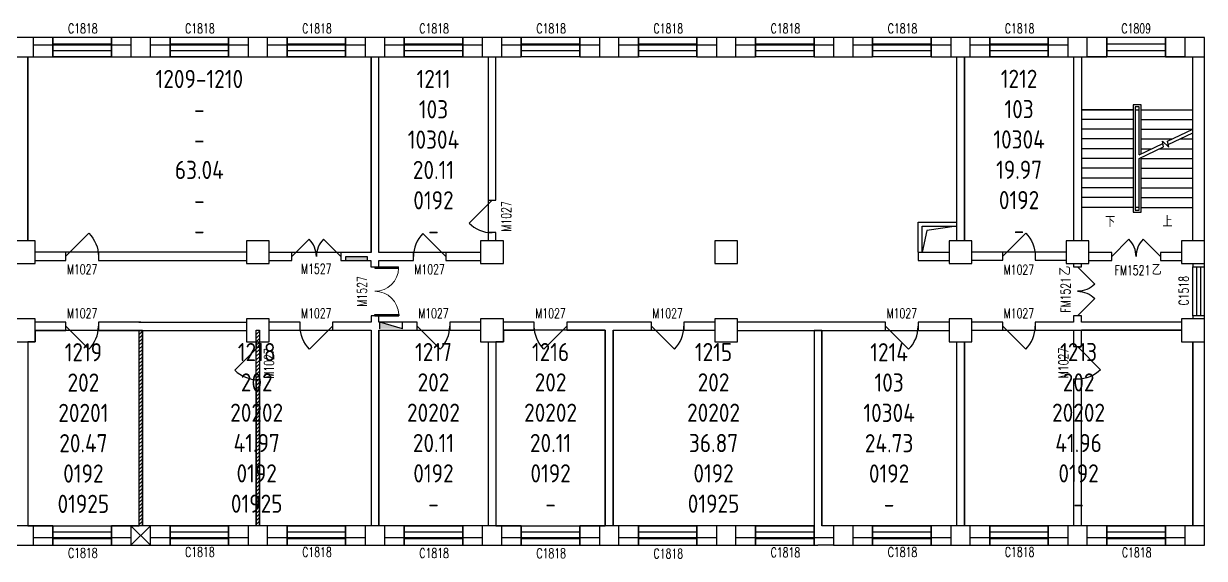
# Model space of a CAD drawing. Extents: x 246802 to 341426, y 146840 to 163288.
# Drawn here: x 305126 to 341426, y 146860 to 163288 of the extents above; entities that cross this region are included whole.
import ezdxf

# ---------------------------------------------------------------- set-up
doc = ezdxf.new("R2010")
doc.units = 0
doc.header["$LTSCALE"] = 1000
doc.header["$MEASUREMENT"] = 0
for name, color, linetype in [('body', 30, 'Continuous'), ('GROS', 6, 'Continuous'), ('RM$', 5, 'Continuous'), ('RM$TXT', 5, 'Continuous')]:
    doc.layers.add(name, color=color, linetype=linetype)
doc.styles.add('_TCH_DIM', font='SIMPLEX', dxfattribs={"bigfont": 'GBCBIG'})
doc.styles.add('_TCH_WINDOW', font='SIMPLEX', dxfattribs={"bigfont": 'GBCBIG'})
doc.styles.get("Standard").update_dxf_attribs({"font": 'gbenor.shx', "bigfont": 'gbcbig.shx'})

# ---------------------------------------------------------------- blocks, each defined once
blk = doc.blocks.new('_FZHK')
blk.add_lwpolyline([(-0.5, -0.5), (0.5, -0.5), (0.5, 0.5), (-0.5, 0.5)], close=True)
blk = doc.blocks.new('$DorLib2D$00000114')
at = {"color": 0}
blk.add_line((0.5, 0), (-0.207, 0.707), dxfattribs=at)
blk.add_arc((0.5, 0), 1, 135, 180, dxfattribs=at)
blk = doc.blocks.new('$WINLIB2D$00000001')
at = {"color": 0}
for points in [[(-0.5, 0.5), (-0.5, -0.5)], [(-0.5, 0.5), (0.5, 0.5)], [(0.5, -0.5), (0.5, 0.5)], [(0.5, 0.167), (-0.5, 0.167)], [(0.5, -0.167), (-0.5, -0.167)], [(-0.5, -0.5), (0.5, -0.5)]]:
    blk.add_lwpolyline(points, dxfattribs=at)
blk = doc.blocks.new('$DorLib2D$00000116')
at = {"color": 0}
for p, q in [((-0.5, 0), (-0.146, 0.354)), ((0.5, 0), (0.146, 0.354))]:
    blk.add_line(p, q, dxfattribs=at)
for centre, start, end in [((-0.5, 0), 0, 45), ((0.5, 0), 135, 180)]:
    blk.add_arc(centre, 0.5, start, end, dxfattribs=at)
blk = doc.blocks.new('$DorLib2D$00000002')
for p, q in [((-0.5, 0), (-0.5, 0.4875)), ((-0.475, 0.4875), (-0.5, 0.4875)), ((-0.475, 0), (-0.475, 0.4875)), ((0.475, 0), (0.475, 0.4875)), ((0.475, 0.4875), (0.5, 0.4875)), ((0.5, 0), (0.5, 0.4875)), ((-0.5, 0), (-0.475, 0)), ((0.5, 0), (0.475, 0))]:
    blk.add_line(p, q)
at = {"lineweight": 13}
for centre, start, end in [((-0.4875, 0), 0, 88.53072), ((0.4875, 0), 91.46928, 180)]:
    blk.add_arc(centre, 0.4875, start, end, dxfattribs=at)

msp = doc.modelspace()

# ---------------------------------------------------------------- hatches: boundary and pattern name
at = {"layer": 'body'}
for points in [[(315686, 156134), (315036, 156134), (315036, 156014), (315686, 156014)], [(316776, 153914), (316076, 153914), (316076, 154114)]]:
    msp.add_hatch(color=30, dxfattribs=at).paths.add_polyline_path(points)
h = msp.add_hatch(dxfattribs=at)
h.set_pattern_fill('ANSI31', color=30, scale=50)
h.set_pattern_definition([(45, (-506135.416, 220005.8), (-56.126601, 56.126601), [])])
h.paths.add_polyline_path([(308676, 147864), (308776, 147864), (308776, 153874), (308676, 153874)])
h = msp.add_hatch(dxfattribs=at)
h.set_pattern_fill('ANSI31', color=30, scale=50)
h.set_pattern_definition([(45, (-502535.416, 220005.8), (-56.126601, 56.126601), [])])
h.paths.add_polyline_path([(312276, 147864), (312376, 147864), (312376, 153874), (312276, 153874)])

# ---------------------------------------------------------------- linework, layer by layer
at = {"layer": 'body', "color": 30}
for p, q in [((306026, 162864), (305426, 162864)), ((306026, 162264), (306026, 162864)), ((308426, 162864), (307826, 162864)), ((307826, 162864), (307826, 162264)), ((309626, 162864), (309026, 162864)), ((309626, 162264), (309626, 162864)), ((312026, 162864), (311426, 162864)), ((311426, 162864), (311426, 162264)), ((313226, 162864), (312626, 162864)), ((313226, 162264), (313226, 162864)), ((315626, 162864), (315026, 162864)), ((315026, 162864), (315026, 162264)), ((316826, 162864), (316226, 162864)), ((316826, 162264), (316826, 162864)), ((319226, 162864), (318626, 162864)), ((318626, 162864), (318626, 162264)), ((320426, 162864), (319826, 162864)), ((320426, 162264), (320426, 162864)), ((322826, 162864), (322226, 162864)), ((322226, 162864), (322226, 162264)), ((324026, 162864), (323426, 162864)), ((324026, 162264), (324026, 162864)), ((326426, 162864), (325826, 162864)), ((325826, 162864), (325826, 162264)), ((327626, 162864), (327026, 162864)), ((327626, 162264), (327626, 162864)), ((330026, 162864), (329426, 162864)), ((329426, 162864), (329426, 162264)), ((331226, 162864), (330626, 162864)), ((331226, 162264), (331226, 162864)), ((333626, 162864), (333026, 162864)), ((333026, 162864), (333026, 162264)), ((334826, 162864), (334226, 162864)), ((334826, 162264), (334826, 162864)), ((337226, 162864), (336626, 162864)), ((336626, 162864), (336626, 162264)), ((338426, 162864), (337826, 162864)), ((338426, 162264), (338426, 162864)), ((340826, 162864), (340226, 162864)), ((340226, 162864), (340226, 162264)), ((305251, 162264), (305251, 156614)), ((305426, 162264), (306026, 162264)), ((307826, 162264), (308426, 162264)), ((309026, 162264), (309626, 162264)), ((311426, 162264), (312026, 162264)), ((312626, 162264), (313226, 162264)), ((315026, 162264), (315626, 162264)), ((315806, 156254), (315806, 162264)), ((316046, 156254), (316046, 162264)), ((316226, 162264), (316826, 162264)), ((318626, 162264), (319226, 162264)), ((319406, 162264), (319406, 157867)), ((319646, 157867), (319646, 162264)), ((319826, 162264), (320426, 162264)), ((322226, 162264), (322826, 162264)), ((323426, 162264), (324026, 162264)), ((325826, 162264), (326426, 162264)), ((327026, 162264), (327626, 162264)), ((329426, 162264), (330026, 162264)), ((330626, 162264), (331226, 162264)), ((333026, 162264), (333626, 162264)), ((333801, 162264), (333801, 157184)), ((334051, 162264), (334051, 157184)), ((334226, 162264), (334826, 162264)), ((336626, 162264), (337226, 162264)), ((337406, 162264), (337406, 156614)), ((337646, 162264), (337646, 156614)), ((337648, 162264), (337648, 160644)), ((337826, 162264), (338426, 162264)), ((340826, 162264), (337826, 162264)), ((340226, 162264), (340826, 162264)), ((341066, 156614), (341066, 162264)), ((341068, 160644), (341068, 162264)), ((341426, 156614), (341426, 162264)), ((337648, 160644), (337648, 157644)), ((339238, 160644), (337648, 160644)), ((337648, 160644), (339238, 160644)), ((339478, 160794), (339238, 160794)), ((339238, 160794), (339238, 157494)), ((339418, 160734), (339298, 160734)), ((339298, 160734), (339298, 157554)), ((339298, 160644), (339298, 157644)), ((339298, 160644), (339418, 160644)), ((339418, 159256), (339418, 160734)), ((339418, 159256), (339418, 160644)), ((339478, 159284), (339478, 160794)), ((339478, 160644), (341068, 160644)), ((339478, 160644), (341068, 160644)), ((341068, 160043), (341068, 160644)), ((339238, 160344), (337648, 160344)), ((339478, 160344), (341068, 160344)), ((339238, 160044), (337648, 160044)), ((339238, 159744), (337648, 159744)), ((339478, 160044), (341068, 160044)), ((339478, 159744), (340441, 159744)), ((340296, 159675), (341068, 160043)), ((340315, 159573), (341068, 159932)), ((340673, 159744), (341068, 159744)), ((341068, 157644), (341068, 159932)), ((339238, 159444), (337648, 159444)), ((339418, 159256), (340152, 159606)), ((339418, 159145), (340171, 159505)), ((339478, 159444), (339812, 159444)), ((340045, 159444), (341068, 159444)), ((340171, 159505), (340139, 159680)), ((340139, 159680), (340331, 159491)), ((340331, 159491), (340296, 159675)), ((339238, 159144), (337648, 159144)), ((339418, 157644), (339418, 159145)), ((339418, 157554), (339418, 159145)), ((339478, 157494), (339478, 159174)), ((339478, 159144), (341068, 159144)), ((339238, 158844), (337648, 158844)), ((339478, 158844), (341068, 158844)), ((339238, 158544), (337648, 158544)), ((339478, 158544), (341068, 158544)), ((339238, 158244), (337648, 158244)), ((339238, 157944), (337648, 157944)), ((339478, 158244), (341068, 158244)), ((339478, 157944), (341068, 157944)), ((319406, 157867), (319646, 157867)), ((339238, 157644), (337648, 157644)), ((339418, 157644), (339298, 157644)), ((339298, 157554), (339418, 157554)), ((339478, 157644), (341068, 157644)), ((332626, 156264), (332626, 157184)), ((332626, 157184), (333801, 157184)), ((333801, 157184), (333801, 156614)), ((334051, 157184), (334051, 156614)), ((339238, 157494), (339478, 157494)), ((319646, 156867), (319406, 156867)), ((319406, 156867), (319406, 156614)), ((319646, 156614), (319646, 156867)), ((332746, 156264), (332746, 157064)), ((332746, 157064), (333801, 157064)), ((306426, 156264), (305476, 156264)), ((306426, 156014), (306426, 156264)), ((311976, 156264), (307426, 156264)), ((307426, 156264), (307426, 156014)), ((313376, 156254), (312676, 156254)), ((313376, 156014), (313376, 156254)), ((315806, 156254), (314876, 156254)), ((314876, 156254), (314876, 156014)), ((317110, 156254), (316046, 156254)), ((317110, 156014), (317110, 156254)), ((319176, 156254), (318110, 156254)), ((318110, 156254), (318110, 156014)), ((332626, 156264), (332746, 156264)), ((332626, 156264), (333576, 156264)), ((332626, 156264), (332626, 156014)), ((335226, 156264), (334276, 156264)), ((335226, 156024), (335226, 156264)), ((337176, 156264), (336226, 156264)), ((336226, 156264), (336226, 156024)), ((338576, 156254), (337876, 156254)), ((338576, 156014), (338576, 156254)), ((340726, 156254), (340076, 156254)), ((340076, 156254), (340076, 156014)), ((305476, 156014), (306426, 156014)), ((307426, 156014), (311976, 156014)), ((312676, 156014), (313376, 156014)), ((314876, 156014), (315804, 156014)), ((315804, 156014), (315804, 155814)), ((315804, 155814), (316044, 155814)), ((316044, 156014), (317110, 156014)), ((316044, 155814), (316044, 156014)), ((318110, 156014), (319176, 156014)), ((332626, 156014), (333576, 156014)), ((334276, 156024), (335226, 156024)), ((336226, 156024), (337176, 156024)), ((337406, 155914), (337406, 155814)), ((337406, 155814), (337646, 155814)), ((337646, 155814), (337646, 155914)), ((337876, 156014), (338576, 156014)), ((340076, 156014), (340726, 156014)), ((341066, 155914), (341066, 155814)), ((341066, 155814), (341426, 155814)), ((341426, 155814), (341426, 155914)), ((316046, 154314), (315806, 154314)), ((315806, 154314), (315806, 154114)), ((316046, 154114), (316046, 154314)), ((337646, 154314), (337406, 154314)), ((337406, 154314), (337406, 154114)), ((337646, 154114), (337646, 154314)), ((341426, 154314), (341066, 154314)), ((341066, 154314), (341066, 154214)), ((341426, 154214), (341426, 154314)), ((306426, 154114), (305476, 154114)), ((306426, 153864), (306426, 154114)), ((308726, 154114), (307426, 154114)), ((307426, 154114), (307426, 153864)), ((308666, 154114), (308666, 154114)), ((308666, 154114), (308786, 154114)), ((308726, 154114), (311976, 154114)), ((308786, 154114), (308786, 154114)), ((313626, 154114), (312676, 154114)), ((313626, 153874), (313626, 154114)), ((315806, 154114), (314626, 154114)), ((314626, 154114), (314626, 153874)), ((317226, 154114), (316046, 154114)), ((316076, 153914), (316076, 154114)), ((316776, 153914), (316076, 154114)), ((316776, 153914), (316776, 154114)), ((317226, 153874), (317226, 154114)), ((319176, 154114), (318226, 154114)), ((318226, 154114), (318226, 153874)), ((320826, 154114), (319876, 154114)), ((320826, 153874), (320826, 154114)), ((323126, 154114), (321826, 154114)), ((321826, 154114), (321826, 153874)), ((324426, 154114), (323126, 154114)), ((324426, 153874), (324426, 154114)), ((326376, 154114), (325426, 154114)), ((325426, 154114), (325426, 153874)), ((331626, 154114), (327076, 154114)), ((331626, 153864), (331626, 154114)), ((333576, 154114), (332626, 154114)), ((332626, 154114), (332626, 153864)), ((335226, 154114), (334276, 154114)), ((335226, 153874), (335226, 154114)), ((337406, 154114), (336226, 154114)), ((336226, 154114), (336226, 153874)), ((340726, 154114), (337646, 154114)), ((305476, 153864), (306426, 153864)), ((307426, 153864), (308726, 153864)), ((308676, 147864), (308676, 153874)), ((308676, 153874), (308776, 153874)), ((308726, 153864), (311976, 153864)), ((308776, 147864), (308776, 153874)), ((312676, 153874), (313626, 153874)), ((314626, 153874), (315806, 153874)), ((315806, 153874), (315806, 147864)), ((316046, 153874), (317226, 153874)), ((316046, 153874), (316046, 147864)), ((318226, 153874), (319176, 153874)), ((319876, 153874), (320826, 153874)), ((321826, 153874), (323006, 153874)), ((323006, 153874), (323006, 147864)), ((323246, 153874), (324426, 153874)), ((323246, 153874), (323246, 147864)), ((325426, 153874), (326376, 153874)), ((327076, 153864), (331626, 153864)), ((329426, 153864), (329426, 147864)), ((329666, 153864), (329426, 153864)), ((329666, 153864), (329666, 147864)), ((332626, 153864), (333576, 153864)), ((334276, 153874), (335226, 153874)), ((336226, 153874), (337406, 153874)), ((337406, 153874), (337406, 153364)), ((340726, 153874), (337646, 153874)), ((337646, 153364), (337646, 153874)), ((305251, 153514), (305251, 147864)), ((312276, 153514), (312276, 153348)), ((312276, 153348), (312376, 153348)), ((312376, 153348), (312376, 153514)), ((319406, 153514), (319406, 147864)), ((319646, 153514), (319646, 147864)), ((333801, 153514), (333801, 147864)), ((334051, 153514), (334051, 147864)), ((337406, 153364), (337646, 153364)), ((341066, 147864), (341066, 153514)), ((341426, 147864), (341426, 153514)), ((312376, 152348), (312276, 152348)), ((312276, 152348), (312276, 147864)), ((312376, 147864), (312376, 152348)), ((337646, 152364), (337406, 152364)), ((337406, 152364), (337406, 147864)), ((337646, 147864), (337646, 152364)), ((306026, 147864), (305426, 147864)), ((306026, 147264), (306026, 147864)), ((308426, 147864), (307826, 147864)), ((307826, 147864), (307826, 147264)), ((308426, 147264), (309026, 147864)), ((308426, 147864), (309026, 147264)), ((309626, 147864), (309026, 147864)), ((309626, 147264), (309626, 147864)), ((312026, 147864), (311426, 147864)), ((311426, 147864), (311426, 147264)), ((313226, 147864), (312626, 147864)), ((313226, 147264), (313226, 147864)), ((315626, 147864), (315026, 147864)), ((315026, 147864), (315026, 147264)), ((316826, 147864), (316226, 147864)), ((316826, 147264), (316826, 147864)), ((319226, 147864), (318626, 147864)), ((318626, 147864), (318626, 147264)), ((320426, 147864), (319826, 147864)), ((320426, 147264), (320426, 147864)), ((322826, 147864), (322226, 147864)), ((322226, 147864), (322226, 147264)), ((324026, 147864), (323426, 147864)), ((324026, 147264), (324026, 147864)), ((326426, 147864), (325826, 147864)), ((325826, 147864), (325826, 147264)), ((327626, 147864), (327026, 147864)), ((327626, 147264), (327626, 147864)), ((329426, 147864), (329426, 147264)), ((330026, 147864), (329666, 147864)), ((331226, 147864), (330626, 147864)), ((331226, 147264), (331226, 147864)), ((333626, 147864), (333026, 147864)), ((333026, 147864), (333026, 147264)), ((334826, 147864), (334226, 147864)), ((334826, 147264), (334826, 147864)), ((337226, 147864), (336626, 147864)), ((336626, 147864), (336626, 147264)), ((338426, 147864), (337826, 147864)), ((338426, 147264), (338426, 147864)), ((340826, 147864), (340226, 147864)), ((340226, 147864), (340226, 147264)), ((305426, 147264), (306026, 147264)), ((307826, 147264), (308426, 147264)), ((309026, 147264), (309626, 147264)), ((311426, 147264), (312026, 147264)), ((312626, 147264), (313226, 147264)), ((315026, 147264), (315626, 147264)), ((316226, 147264), (316826, 147264)), ((318626, 147264), (319226, 147264)), ((319826, 147264), (320426, 147264)), ((322226, 147264), (322826, 147264)), ((323426, 147264), (324026, 147264)), ((325826, 147264), (326426, 147264)), ((327026, 147264), (327626, 147264)), ((329426, 147264), (329546, 147264)), ((330026, 147264), (329546, 147264)), ((330626, 147264), (331226, 147264)), ((333026, 147264), (333626, 147264)), ((334226, 147264), (334826, 147264)), ((336626, 147264), (337226, 147264)), ((337826, 147264), (338426, 147264)), ((340226, 147264), (340826, 147264))]:
    msp.add_line(p, q, dxfattribs=at)
for points in [[(338473, 157494, 0, 0, 0), (338473, 161454, 0, 0, 0), (340243, 161454, 0, 0, 0), (340243, 160044, 80, 0, 0), (340243, 159744, 0, 0, 0)], [(340243, 157494, 0, 0, 0), (340243, 159144, 80, 0, 0), (340243, 159444, 0, 0, 0)]]:
    msp.add_lwpolyline(points, format="xyseb", dxfattribs=at)
for points in [[(333801, 157064), (332894, 156936), (332746, 156264)], [(315036, 156014), (315036, 156134), (315686, 156134), (315686, 156014)]]:
    msp.add_lwpolyline(points, dxfattribs=at)
for points in [[(308676, 153874), (308776, 153874), (308776, 147864), (308676, 147864)], [(312276, 153874), (312376, 153874), (312376, 147864), (312276, 147864)], [(308426, 147264), (309026, 147264), (309026, 147864), (308426, 147864)]]:
    msp.add_lwpolyline(points, close=True, dxfattribs=at)
at = {"layer": 'GROS'}
msp.add_lwpolyline([(304826, 147264), (305426, 147264), (305426, 147504), (308426, 147504), (308426, 147264), (309026, 147264), (309026, 147504), (312026, 147504), (312026, 147264), (312626, 147264), (312626, 147504), (315626, 147504), (315626, 147264), (316226, 147264), (316226, 147504), (319226, 147504), (319226, 147264), (319826, 147264), (319826, 147504), (322826, 147504), (322826, 147264), (323426, 147264), (323426, 147504), (326426, 147504), (326426, 147264), (327026, 147264), (327026, 147504), (330026, 147504), (330026, 147264), (330626, 147264), (330626, 147504), (333626, 147504), (333626, 147264), (334226, 147264), (334226, 147504), (337226, 147504), (337226, 147264), (337826, 147264), (337826, 147504), (340826, 147504), (340826, 147264), (341426, 147264), (341426, 162864), (337226, 162864), (337226, 162624), (334226, 162624), (334226, 162864), (333626, 162864), (333626, 162624), (330626, 162624), (330626, 162864), (330026, 162864), (330026, 162624), (327026, 162624), (327026, 162864), (326426, 162864), (326426, 162624), (323426, 162624), (323426, 162864), (322826, 162864), (322826, 162624), (319826, 162624), (319826, 162864), (319226, 162864), (319226, 162624), (316226, 162624), (316226, 162864), (315626, 162864), (315626, 162624), (312626, 162624), (312626, 162864), (312026, 162864), (312026, 162624), (309026, 162624), (309026, 162864), (308426, 162864), (308426, 162624), (308276, 162624), (305426, 162624), (305426, 162864), (283226, 162864)], dxfattribs=at)
at = {"layer": 'RM$', "color": 4, "ltscale": 20}
for points in [[(315806, 162264), (315806, 156254), (312676, 156254), (312676, 156614), (311976, 156614), (311976, 156264), (305476, 156264), (305476, 156614), (305251, 156614), (305251, 162264)], [(319406, 162264), (319406, 156614), (319176, 156614), (319176, 156254), (316046, 156254), (316046, 162264)], [(337406, 162264), (337406, 156614), (337176, 156614), (337176, 156264), (334276, 156264), (334276, 156614), (334051, 156614), (334051, 162264)], [(305476, 153864), (305476, 153514), (305251, 153514), (305251, 147864), (308676, 147864), (308676, 153864)], [(319176, 153874), (319176, 153514), (319406, 153514), (319406, 147864), (316046, 147864), (316046, 153874)], [(319876, 153874), (319876, 153514), (319646, 153514), (319646, 147864), (323006, 147864), (323006, 153874)], [(329426, 153864), (329426, 147864), (323246, 147864), (323246, 153874), (326376, 153874), (326376, 153514), (327076, 153514), (327076, 153864)], [(333576, 153864), (333576, 153514), (333801, 153514), (333801, 147864), (329666, 147864), (329666, 153864)]]:
    msp.add_lwpolyline(points, close=True, dxfattribs=at)
at = {"layer": 'RM$'}
for points in [[(308776, 153864), (311976, 153864), (311976, 153514), (312676, 153514), (312676, 153864), (312676, 153874), (315806, 153874), (315806, 147864), (308776, 147864)], [(334051, 153514), (334276, 153514), (334276, 153874), (340726, 153874), (340726, 153514), (341066, 153514), (341066, 147864), (334051, 147864)]]:
    msp.add_lwpolyline(points, close=True, dxfattribs=at)

# ---------------------------------------------------------------- block references
at = {"layer": 'body', "color": 30}
ref = msp.add_blockref('$WINLIB2D$00000001', (306926, 162564), dxfattribs=dict(at, xscale=-1800, yscale=-600, zscale=600))
ref.add_attrib('A', 'C1818', (306491, 162990), dxfattribs={"color": 30, "height": 297.5, "style": '_TCH_WINDOW', "width": 0.705882})
ref = msp.add_blockref('$WINLIB2D$00000001', (310526, 162564), dxfattribs=dict(at, xscale=-1800, yscale=-600, zscale=600))
ref.add_attrib('A', 'C1818', (310091, 162990), dxfattribs={"color": 30, "height": 297.5, "style": '_TCH_WINDOW', "width": 0.705882})
ref = msp.add_blockref('$WINLIB2D$00000001', (314126, 162564), dxfattribs=dict(at, xscale=-1800, yscale=-600, zscale=600))
ref.add_attrib('A', 'C1818', (313691, 162990), dxfattribs={"color": 30, "height": 297.5, "style": '_TCH_WINDOW', "width": 0.705882})
ref = msp.add_blockref('$WINLIB2D$00000001', (317726, 162564), dxfattribs=dict(at, xscale=-1800, yscale=-600, zscale=600))
ref.add_attrib('A', 'C1818', (317291, 162990), dxfattribs={"color": 30, "height": 297.5, "style": '_TCH_WINDOW', "width": 0.705882})
ref = msp.add_blockref('$WINLIB2D$00000001', (321326, 162564), dxfattribs=dict(at, xscale=-1800, yscale=-600, zscale=600))
ref.add_attrib('A', 'C1818', (320891, 162990), dxfattribs={"color": 30, "height": 297.5, "style": '_TCH_WINDOW', "width": 0.705882})
ref = msp.add_blockref('$WINLIB2D$00000001', (324926, 162564), dxfattribs=dict(at, xscale=-1800, yscale=-600, zscale=600))
ref.add_attrib('A', 'C1818', (324491, 162990), dxfattribs={"color": 30, "height": 297.5, "style": '_TCH_WINDOW', "width": 0.705882})
ref = msp.add_blockref('$WINLIB2D$00000001', (328526, 162564), dxfattribs=dict(at, xscale=-1800, yscale=-600, zscale=600))
ref.add_attrib('A', 'C1818', (328091, 162990), dxfattribs={"color": 30, "height": 297.5, "style": '_TCH_WINDOW', "width": 0.705882})
ref = msp.add_blockref('$WINLIB2D$00000001', (332126, 162564), dxfattribs=dict(at, xscale=-1800, yscale=-600, zscale=600))
ref.add_attrib('A', 'C1818', (331691, 162990), dxfattribs={"color": 30, "height": 297.5, "style": '_TCH_WINDOW', "width": 0.705882})
ref = msp.add_blockref('$WINLIB2D$00000001', (335726, 162564), dxfattribs=dict(at, xscale=-1800, yscale=-600, zscale=600))
ref.add_attrib('A', 'C1818', (335291, 162990), dxfattribs={"color": 30, "height": 297.5, "style": '_TCH_WINDOW', "width": 0.705882})
ref = msp.add_blockref('$WINLIB2D$00000001', (339326, 162564), dxfattribs=dict(at, xscale=1800, yscale=600, zscale=600, rotation=180))
ref.add_attrib('A', 'C1809', (338876, 162990), dxfattribs={"color": 30, "height": 297.5, "style": '_TCH_WINDOW', "width": 0.705882})
for name, p, xscale, yscale, zscale in [('_FZHK', (305126, 162564), 600, 600, 600), ('_FZHK', (308726, 162564), 600, 600, 600), ('_FZHK', (312326, 162564), 600, 600, 600), ('_FZHK', (315926, 162564), 600, 600, 600), ('_FZHK', (319526, 162564), 600, 600, 600), ('_FZHK', (323126, 162564), 600, 600, 600), ('_FZHK', (326726, 162564), 600, 600, 600), ('_FZHK', (330326, 162564), 600, 600, 600), ('_FZHK', (333926, 162564), 600, 600, 600), ('_FZHK', (337526, 162564), 600, 600, 600), ('_FZHK', (341126, 162564), 600, 600, 600), ('_FZHK', (305126, 156264), 700, 700, 700), ('_FZHK', (312326, 156264), 700, 700, 700), ('_FZHK', (319526, 156264), 700, 700, 700), ('_FZHK', (326726, 156264), 700, 700, 700), ('_FZHK', (333926, 156264), 700, 700, 700), ('_FZHK', (337526, 156264), 700, 700, 700), ('$DorLib2D$00000116', (339326, 156134), 1500, 1500, 240), ('_FZHK', (341076, 156264), 700, 700, 700), ('_FZHK', (305126, 153864), 700, 700, 700), ('_FZHK', (312326, 153864), 700, 700, 700), ('_FZHK', (319526, 153864), 700, 700, 700), ('_FZHK', (326726, 153864), 700, 700, 700), ('_FZHK', (333926, 153864), 700, 700, 700), ('_FZHK', (341076, 153864), 700, 700, 700), ('_FZHK', (305126, 147564), 600, 600, 600), ('_FZHK', (308726, 147564), 600, 600, 600), ('_FZHK', (312326, 147564), 600, 600, 600), ('_FZHK', (315926, 147564), 600, 600, 600), ('_FZHK', (319526, 147564), 600, 600, 600), ('_FZHK', (323126, 147564), 600, 600, 600), ('_FZHK', (326726, 147564), 600, 600, 600), ('_FZHK', (330326, 147564), 600, 600, 600), ('_FZHK', (333926, 147564), 600, 600, 600), ('_FZHK', (337526, 147564), 600, 600, 600), ('_FZHK', (341126, 147564), 600, 600, 600)]:
    msp.add_blockref(name, p, dxfattribs=dict(at, xscale=xscale, yscale=yscale, zscale=zscale))
ref = msp.add_blockref('$DorLib2D$00000114', (319526, 157367), dxfattribs=dict(at, xscale=1000, yscale=1000, zscale=240, rotation=90))
ref.add_attrib('A', 'M1027', (320110, 156897), dxfattribs={"color": 30, "height": 297.5, "rotation": 90, "style": '_TCH_WINDOW', "width": 0.705882})
ref = msp.add_blockref('$DorLib2D$00000114', (306926, 156139), dxfattribs=dict(at, xscale=-1000, yscale=1000, zscale=250))
ref.add_attrib('A', 'M1027', (306456, 155590), dxfattribs={"color": 30, "height": 297.5, "style": '_TCH_WINDOW', "width": 0.705882})
ref = msp.add_blockref('$DorLib2D$00000114', (317610, 156134), dxfattribs=dict(at, xscale=1000, yscale=1000, zscale=240))
ref.add_attrib('A', 'M1027', (317140, 155590), dxfattribs={"color": 30, "height": 297.5, "style": '_TCH_WINDOW', "width": 0.705882})
ref = msp.add_blockref('$DorLib2D$00000114', (335726, 156144), dxfattribs=dict(at, xscale=-1000, yscale=1000, zscale=240))
ref.add_attrib('A', 'M1027', (335256, 155580), dxfattribs={"color": 30, "height": 297.5, "style": '_TCH_WINDOW', "width": 0.705882})
ref = msp.add_blockref('$DorLib2D$00000116', (314126, 156134), dxfattribs=dict(at, xscale=1500, yscale=1500, zscale=240))
ref.add_attrib('A', 'M1527', (313656, 155606), dxfattribs={"color": 30, "height": 297.5, "style": '_TCH_WINDOW', "width": 0.705882})
ref = msp.add_blockref('$DorLib2D$00000002', (315925, 155064), dxfattribs=dict(at, xscale=1500, yscale=-1500, zscale=240, rotation=90.07614298089032))
ref.add_attrib('A', 'M1527', (315680, 154594), dxfattribs={"color": 30, "height": 297.5, "rotation": 90.0761, "style": '_TCH_WINDOW', "width": 0.705882})
at = {"layer": 'body', "color": 30, "xscale": 1500, "yscale": -1500, "zscale": 240, "rotation": 90}
msp.add_blockref('$DorLib2D$00000116', (337526, 155064), dxfattribs=at)
at = {"layer": 'body', "color": 30}
ref = msp.add_blockref('$WINLIB2D$00000001', (341246, 155064), dxfattribs=dict(at, xscale=1500, yscale=-360, zscale=360, rotation=90))
ref.add_attrib('A', 'C1518', (340939, 154629), dxfattribs={"color": 30, "height": 297.5, "rotation": 90, "style": '_TCH_WINDOW', "width": 0.705882})
ref = msp.add_blockref('$DorLib2D$00000114', (306926, 153989), dxfattribs=dict(at, xscale=-1000, yscale=-1000, zscale=250))
ref.add_attrib('A', 'M1027', (306456, 154240), dxfattribs={"color": 30, "height": 297.5, "style": '_TCH_WINDOW', "width": 0.705882})
ref = msp.add_blockref('$DorLib2D$00000114', (314126, 153994), dxfattribs=dict(at, xscale=-1000, yscale=1000, zscale=240, rotation=180))
ref.add_attrib('A', 'M1027', (313656, 154240), dxfattribs={"color": 30, "height": 297.5, "style": '_TCH_WINDOW', "width": 0.705882})
ref = msp.add_blockref('$DorLib2D$00000114', (317726, 153994), dxfattribs=dict(at, xscale=1000, yscale=1000, zscale=240, rotation=180))
ref.add_attrib('A', 'M1027', (317256, 154240), dxfattribs={"color": 30, "height": 297.5, "style": '_TCH_WINDOW', "width": 0.705882})
ref = msp.add_blockref('$DorLib2D$00000114', (321326, 153994), dxfattribs=dict(at, xscale=-1000, yscale=1000, zscale=240, rotation=180))
ref.add_attrib('A', 'M1027', (320856, 154240), dxfattribs={"color": 30, "height": 297.5, "style": '_TCH_WINDOW', "width": 0.705882})
ref = msp.add_blockref('$DorLib2D$00000114', (324926, 153994), dxfattribs=dict(at, xscale=1000, yscale=1000, zscale=240, rotation=180))
ref.add_attrib('A', 'M1027', (324456, 154240), dxfattribs={"color": 30, "height": 297.5, "style": '_TCH_WINDOW', "width": 0.705882})
ref = msp.add_blockref('$DorLib2D$00000114', (332126, 153989), dxfattribs=dict(at, xscale=-1000, yscale=-1000, zscale=250))
ref.add_attrib('A', 'M1027', (331656, 154240), dxfattribs={"color": 30, "height": 297.5, "style": '_TCH_WINDOW', "width": 0.705882})
ref = msp.add_blockref('$DorLib2D$00000114', (335726, 153994), dxfattribs=dict(at, xscale=1000, yscale=1000, zscale=240, rotation=180))
ref.add_attrib('A', 'M1027', (335256, 154240), dxfattribs={"color": 30, "height": 297.5, "style": '_TCH_WINDOW', "width": 0.705882})
ref = msp.add_blockref('$DorLib2D$00000114', (312326, 152848), dxfattribs=dict(at, xscale=1000, yscale=1000, zscale=100, rotation=90))
ref.add_attrib('A', 'M1027', (312819, 152378), dxfattribs={"color": 30, "height": 297.5, "rotation": 90, "style": '_TCH_WINDOW', "width": 0.705882})
ref = msp.add_blockref('$DorLib2D$00000114', (337526, 152864), dxfattribs=dict(at, xscale=-1000, yscale=1000, zscale=240, rotation=270))
ref.add_attrib('A', 'M1027', (337240, 152394), dxfattribs={"color": 30, "height": 297.5, "rotation": 90, "style": '_TCH_WINDOW', "width": 0.705882})
ref = msp.add_blockref('$WINLIB2D$00000001', (306926, 147564), dxfattribs=dict(at, xscale=-1800, yscale=-600, zscale=600, rotation=180))
ref.add_attrib('A', 'C1818', (306491, 146877), dxfattribs={"color": 30, "height": 297.5, "style": '_TCH_WINDOW', "width": 0.705882})
ref = msp.add_blockref('$WINLIB2D$00000001', (310526, 147564), dxfattribs=dict(at, xscale=-1800, yscale=-600, zscale=600, rotation=180))
ref.add_attrib('A', 'C1818', (310091, 146907), dxfattribs={"color": 30, "height": 297.5, "style": '_TCH_WINDOW', "width": 0.705882})
ref = msp.add_blockref('$WINLIB2D$00000001', (314126, 147564), dxfattribs=dict(at, xscale=-1800, yscale=-600, zscale=600, rotation=180))
ref.add_attrib('A', 'C1818', (313691, 146905), dxfattribs={"color": 30, "height": 297.5, "style": '_TCH_WINDOW', "width": 0.705882})
ref = msp.add_blockref('$WINLIB2D$00000001', (317726, 147564), dxfattribs=dict(at, xscale=-1800, yscale=-600, zscale=600, rotation=180))
ref.add_attrib('A', 'C1818', (317291, 146872), dxfattribs={"color": 30, "height": 297.5, "style": '_TCH_WINDOW', "width": 0.705882})
ref = msp.add_blockref('$WINLIB2D$00000001', (321326, 147564), dxfattribs=dict(at, xscale=-1800, yscale=-600, zscale=600, rotation=180))
ref.add_attrib('A', 'C1818', (320891, 146866), dxfattribs={"color": 30, "height": 297.5, "style": '_TCH_WINDOW', "width": 0.705882})
ref = msp.add_blockref('$WINLIB2D$00000001', (324926, 147564), dxfattribs=dict(at, xscale=-1800, yscale=-600, zscale=600, rotation=180))
ref.add_attrib('A', 'C1818', (324491, 146860), dxfattribs={"color": 30, "height": 297.5, "style": '_TCH_WINDOW', "width": 0.705882})
ref = msp.add_blockref('$WINLIB2D$00000001', (328526, 147564), dxfattribs=dict(at, xscale=-1800, yscale=-600, zscale=600, rotation=180))
ref.add_attrib('A', 'C1818', (328091, 146894), dxfattribs={"color": 30, "height": 297.5, "style": '_TCH_WINDOW', "width": 0.705882})
ref = msp.add_blockref('$WINLIB2D$00000001', (332126, 147564), dxfattribs=dict(at, xscale=-1800, yscale=-600, zscale=600, rotation=180))
ref.add_attrib('A', 'C1818', (331691, 146904), dxfattribs={"color": 30, "height": 297.5, "style": '_TCH_WINDOW', "width": 0.705882})
ref = msp.add_blockref('$WINLIB2D$00000001', (335726, 147564), dxfattribs=dict(at, xscale=-1800, yscale=-600, zscale=600, rotation=180))
ref.add_attrib('A', 'C1818', (335291, 146910), dxfattribs={"color": 30, "height": 297.5, "style": '_TCH_WINDOW', "width": 0.705882})
ref = msp.add_blockref('$WINLIB2D$00000001', (339326, 147564), dxfattribs=dict(at, xscale=-1800, yscale=-600, zscale=600, rotation=180))
ref.add_attrib('A', 'C1818', (338891, 146893), dxfattribs={"color": 30, "height": 297.5, "style": '_TCH_WINDOW', "width": 0.705882})

# ---------------------------------------------------------------- texts
at = {"layer": 'body', "color": 7, "style": '_TCH_DIM'}
for s, p in [('下', (338378, 157039)), ('上', (340139, 157039))]:
    msp.add_text(s, height=338, dxfattribs=at).set_placement(p)
at = {"layer": 'body', "color": 30, "style": '_TCH_WINDOW'}
msp.add_text('乙', height=338, rotation=90, dxfattribs=at).set_placement((337306, 155545))
at = {"layer": 'body', "color": 30, "style": '_TCH_WINDOW', "width": 0.705882}
msp.add_text('FM1521', height=297.5, dxfattribs=at).set_placement((338666, 155564))
at = {"layer": 'body', "color": 30, "style": '_TCH_WINDOW'}
msp.add_text('乙', height=338, dxfattribs=at).set_placement((339806, 155564))
at = {"layer": 'body', "color": 30, "style": '_TCH_WINDOW', "width": 0.705882}
msp.add_text('FM1521', height=297.5, rotation=90, dxfattribs=at).set_placement((337306, 154405))
at = {"layer": 'RM$TXT', "char_height": 558.8, "attachment_point": 8}
for s, insert in [('1209-1210^M^J-^M^J-^M^J63.04^M^J-^M^J-^M^J', (310528, 156651)), ('1211^M^J103^M^J10304^M^J20.11^M^J0192^M^J-^M^J', (317726, 156651)), ('1212^M^J103^M^J10304^M^J19.97^M^J0192^M^J-^M^J', (335728, 156656)), ('1219^M^J202^M^J20201^M^J20.47^M^J0192^M^J01925^M^J', (306963, 148256)), ('1218^M^J202^M^J20202^M^J41.97^M^J0192^M^J01925^M^J', (312291, 148261)), ('1217^M^J202^M^J20202^M^J20.11^M^J0192^M^J-^M^J', (317726, 148261)), ('1216^M^J202^M^J20202^M^J20.11^M^J0192^M^J-^M^J', (321326, 148261)), ('1215^M^J202^M^J20202^M^J36.87^M^J0192^M^J01925^M^J', (326336, 148261)), ('1214^M^J103^M^J10304^M^J24.73^M^J0192^M^J-^M^J', (331733, 148256)), ('1213^M^J202^M^J20202^M^J41.96^M^J0192^M^J-^M^J', (337558, 148261))]:
    msp.add_mtext(s, dxfattribs=dict(at, insert=insert))

doc.saveas('drawing.dxf')
